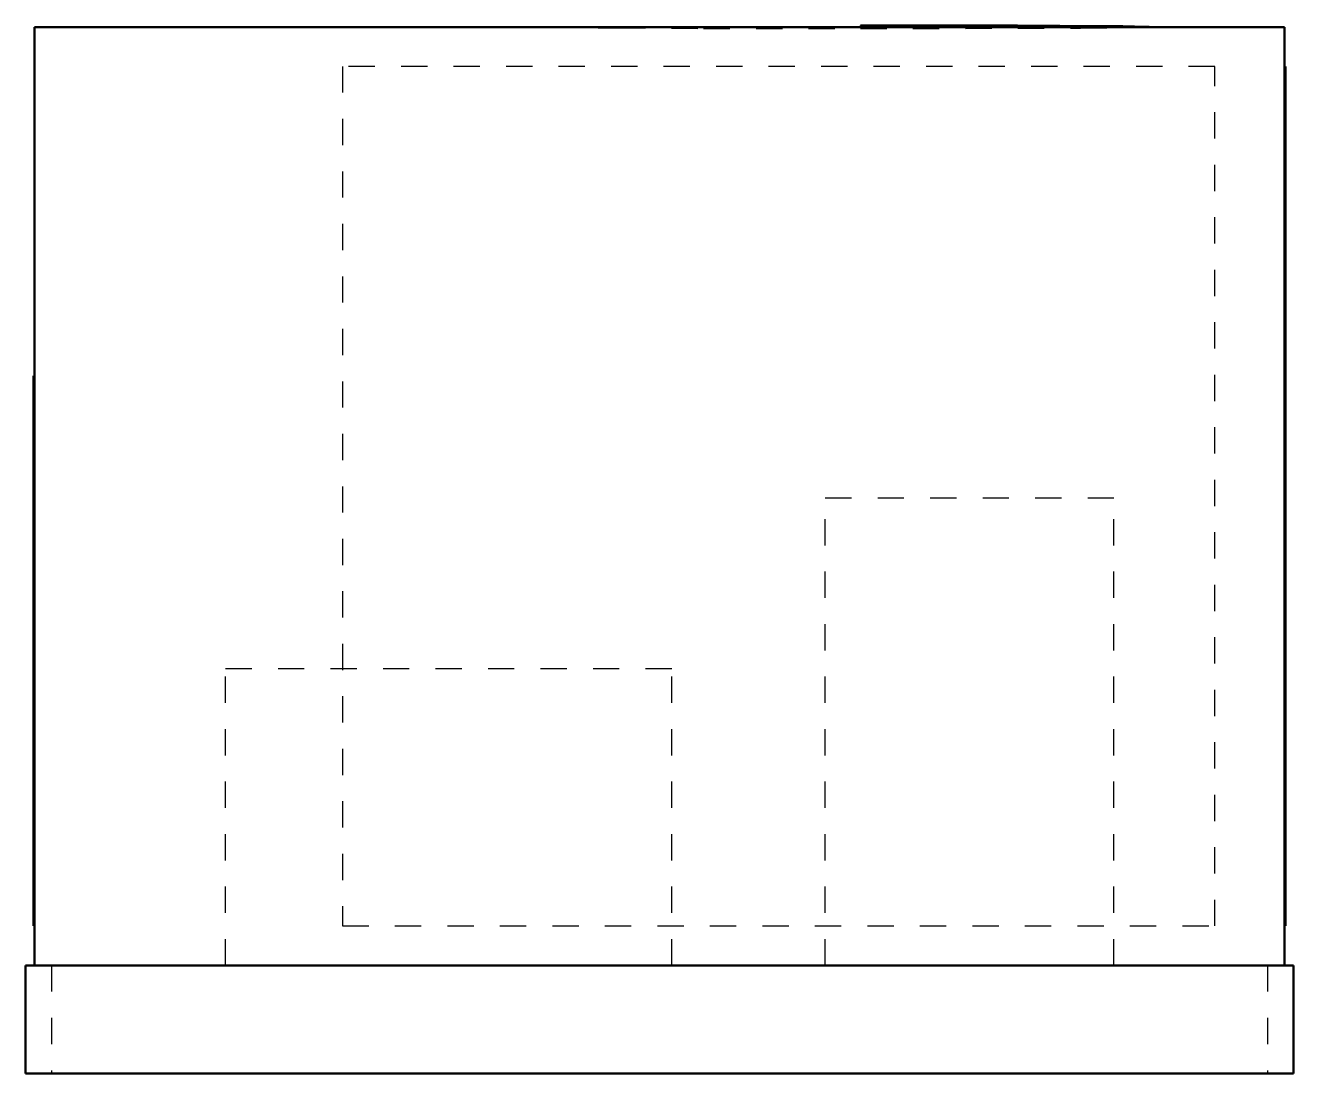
# Model space of a CAD drawing. Header units: inches. Extents: x -24.2 to 24.2, y 0 to 39.9.
import ezdxf

# ---------------------------------------------------------------- set-up
doc = ezdxf.new("R2010")
doc.units = ezdxf.units.IN
doc.header["$MEASUREMENT"] = 0
doc.linetypes.add('Dashed', pattern=[2, 1, -1])
for name, color, linetype, lineweight in [('AM_0', 7, 'Continuous', 50), ('AM_4', 3, 'Continuous', 25), ('AM_9', 6, 'Dashed', 25)]:
    doc.layers.add(name, color=color, linetype=linetype, lineweight=lineweight)

# ---------------------------------------------------------------- blocks, each defined once
blk = doc.blocks.new('1_DSG0363DH00001S_PART8_0_in_DSG0363DH00001S_2')
at = {"layer": 'AM_0'}
for p, q in [((-24.15625, 4.125), (24.15625, 4.125)), ((-24.15625, 4.125), (-24.15625, 0)), ((24.15625, 4.125), (24.15625, 0)), ((24.15625, 0), (-24.15625, 0))]:
    blk.add_line(p, q, dxfattribs=at)
at = {"layer": 'AM_9'}
for p, q in [((-23.15625, 4.125), (-23.15625, 0)), ((23.15625, 4.125), (23.15625, 0))]:
    blk.add_line(p, q, dxfattribs=at)
blk = doc.blocks.new('2_DSG0363DH00001S_PART7_0_in_DSG0363DH00001S_2')
at = {"layer": 'AM_0'}
for p, q in [((-23.8125, 39.875), (23.8125, 39.875)), ((-23.8125, 39.875), (-23.8125, 4.125)), ((23.8125, 39.875), (23.8125, 4.125))]:
    blk.add_line(p, q, dxfattribs=at)
blk = doc.blocks.new('3_DSG0363DH00001S_PART6_0_in_DSG0363DH00001S_2')
at = {"layer": 'AM_9'}
for p, q in [((6.3125, 21.9375), (17.3125, 21.9375)), ((6.3125, 4.125), (6.3125, 21.9375)), ((17.3125, 4.125), (17.3125, 21.9375))]:
    blk.add_line(p, q, dxfattribs=at)
blk = doc.blocks.new('4_DSG0363DH00001S_PART5_0_in_DSG0363DH00001S_2')
at = {"layer": 'AM_9'}
for p, q in [((-16.53125, 15.4375), (0.46875, 15.4375)), ((-16.53125, 4.125), (-16.53125, 15.4375)), ((0.46875, 4.125), (0.46875, 15.4375))]:
    blk.add_line(p, q, dxfattribs=at)
blk = doc.blocks.new('5_DSG0363DH00001S_PART4_0_in_DSG0363DH00001S_2')
at = {"layer": 'AM_9'}
for p, q in [((-12.078125, 38.375), (-12.078125, 5.625)), ((21.15625, 38.375), (-12.078125, 38.375)), ((21.15625, 5.625), (21.15625, 38.375)), ((-12.078125, 5.625), (21.15625, 5.625))]:
    blk.add_line(p, q, dxfattribs=at)
blk = doc.blocks.new('6_DSG0363DH00001S_PART3_0_in_DSG0363DH00001S_2')
at = {"layer": 'AM_0'}
for p, q in [((23.8125, 38.375), (23.84375, 38.375)), ((23.84375, 38.375), (23.84375, 5.625)), ((23.84375, 5.625), (23.8125, 5.625))]:
    blk.add_line(p, q, dxfattribs=at)
blk = doc.blocks.new('7_DSG0363DH00001S_PART2_0_in_DSG0363DH00001S_2')
at = {"layer": 'AM_0'}
blk.add_lwpolyline([(18.656, 39.875), (18.656, 39.875), (18.656, 39.875), (18.656, 39.875), (18.656, 39.876), (18.652, 39.877), (18.629, 39.879), (18.096, 39.895), (17.653, 39.901), (16.859, 39.909), (13.632, 39.927), (7.656, 39.938)], dxfattribs=at)
at = {"layer": 'AM_4'}
blk.add_line((7.656, 39.875), (7.656, 39.938), dxfattribs=at)
at = {"layer": 'AM_9'}
for points in [[(-3.344, 39.875), (-3.344, 39.875), (-3.344, 39.875), (-3.344, 39.875), (-3.343, 39.874), (-3.34, 39.873), (-3.316, 39.871), (-2.784, 39.855), (-2.34, 39.849), (-1.546, 39.841), (1.681, 39.823), (7.656, 39.812)], [(7.656, 39.812), (16.037, 39.835), (18.505, 39.865), (18.636, 39.871), (18.653, 39.873), (18.655, 39.874), (18.656, 39.875), (18.656, 39.875), (18.656, 39.875), (18.656, 39.875), (18.656, 39.875)]]:
    blk.add_lwpolyline(points, dxfattribs=at)
blk = doc.blocks.new('8_DSG0363DH00001S_PART1_0_in_DSG0363DH00001S_2')
at = {"layer": 'AM_0'}
for p, q in [((-23.813, 26.583), (-23.844, 26.583)), ((-23.844, 5.625), (-23.844, 26.583)), ((-23.844, 5.625), (-23.813, 5.625))]:
    blk.add_line(p, q, dxfattribs=at)

msp = doc.modelspace()

# ---------------------------------------------------------------- block references
for name in ['2_DSG0363DH00001S_PART7_0_in_DSG0363DH00001S_2', '7_DSG0363DH00001S_PART2_0_in_DSG0363DH00001S_2', '5_DSG0363DH00001S_PART4_0_in_DSG0363DH00001S_2', '6_DSG0363DH00001S_PART3_0_in_DSG0363DH00001S_2', '8_DSG0363DH00001S_PART1_0_in_DSG0363DH00001S_2', '3_DSG0363DH00001S_PART6_0_in_DSG0363DH00001S_2', '4_DSG0363DH00001S_PART5_0_in_DSG0363DH00001S_2', '1_DSG0363DH00001S_PART8_0_in_DSG0363DH00001S_2']:
    msp.add_blockref(name, (0, 0))

doc.saveas('drawing.dxf')
